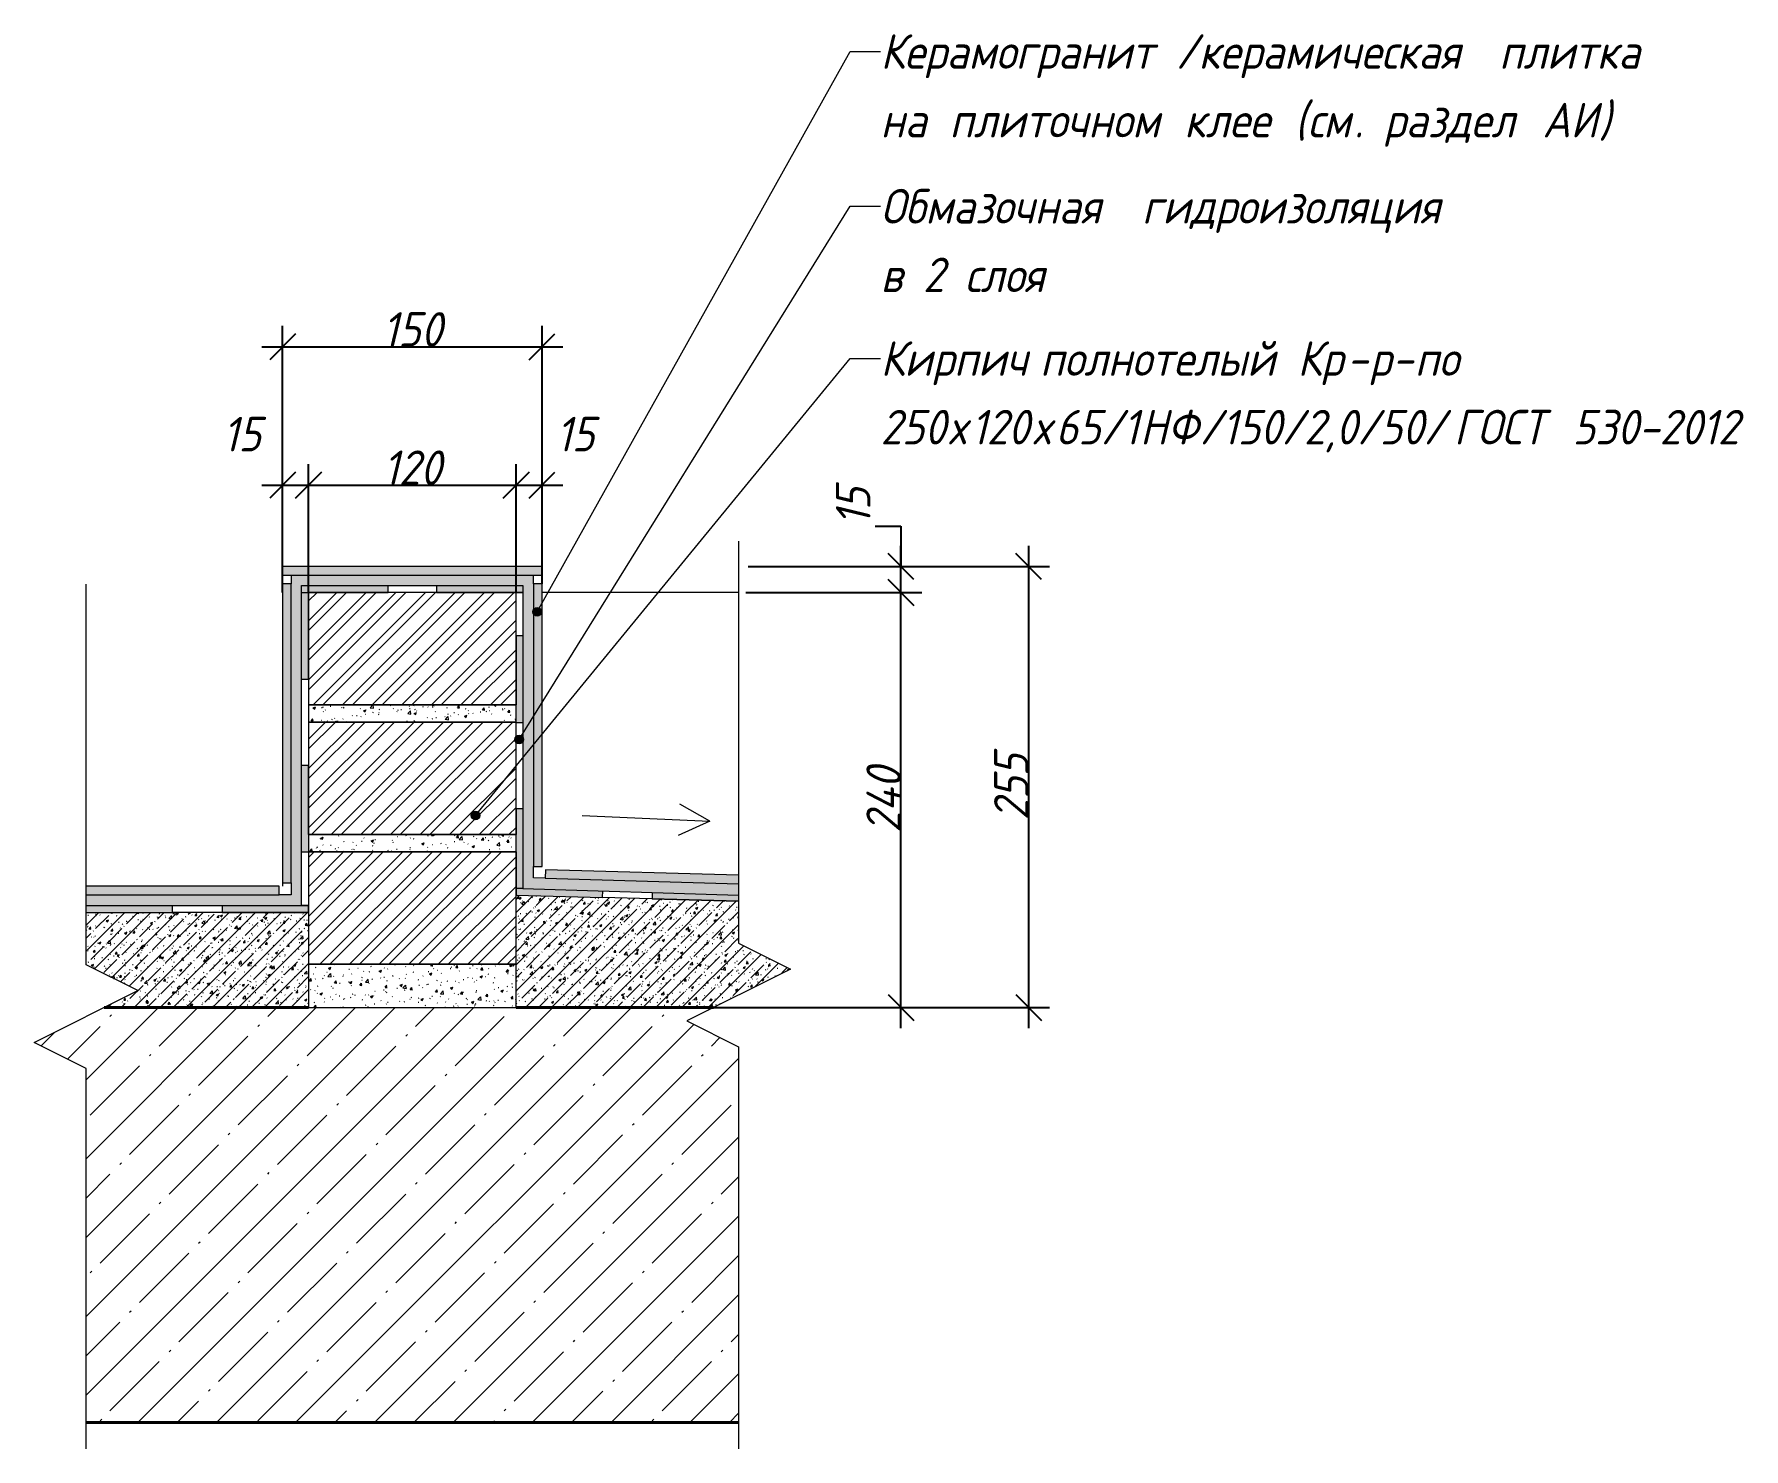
# Model space of a CAD drawing. Header units: millimetres. Extents: x -6064 to 178764, y -5836 to 29924.
# Drawn here: x 177775 to 178764, y 3865 to 4683 of the extents above; entities that cross this region are included whole.
import ezdxf

# ---------------------------------------------------------------- set-up
doc = ezdxf.new("R2010")
doc.units = ezdxf.units.MM
doc.layers.add('A-ANNO-DIMS', color=7, linetype='Continuous')
for name, color, linetype, lineweight in [('A-DETL', 7, 'Continuous', 9), ('A-DETL-2', 7, 'Continuous', 5), ('A-DETL-5', 7, 'Continuous', 20), ('A-DETL-GENF', 7, 'Continuous', 9), ('A-DETL-GENF-2', 7, 'Continuous', 5), ('A-FLOR-FNSH', 7, 'Continuous', 40), ('A-FLOR-PATT-1', 7, 'Continuous', 5), ('G-ANNO-TEXT', 7, 'Continuous', 9), ('I-WALL', 7, 'Continuous', 5)]:
    doc.layers.add(name, color=color, linetype=linetype, lineweight=lineweight)
for name, color, linetype, lineweight, true_color in [('A-DETL-GENF-5', 7, 'Continuous', 5, 0x800000), ('A-DETL-GENF-8', 7, 'Continuous', 9, 0xe4e4e4), ('A-WALL-13', 7, 'Continuous', 20, 0x800000)]:
    doc.layers.add(name, color=color, linetype=linetype, lineweight=lineweight, true_color=true_color)
doc.styles.add('ISOCPEUR_I_8', font='isocpeui.ttf', dxfattribs={"width": 0.9, "height": 20})
doc.dimstyles.new('ISO-2_0_0_9К_СРЕДНИЙ_6', dxfattribs={"dimscale": 304.8, "dimtxt": 19.919624, "dimasz": 0.049213, "dimexe": 0.03937, "dimexo": 0, "dimgap": 0, "dimtad": 1, "dimdec": 0, "dimzin": 0, "dimdsep": 46, "dimtxsty": 'ISOCPEUR_I_8', "dimblk1": 'OBLIQUE', "dimblk2": 'OBLIQUE', "dimsah": 1, "dimcen": 0.09, "dimdle": 0.03937, "dimazin": 0, "dimtfac": 1, "dimtdec": 4, "dimtix": 1, "dimtmove": 0, "dimatfit": 3, "dimfxl": 1, "dimtvp": 1, "dimtolj": 1, "dimtzin": 0, "dimarcsym": 2})
doc.dimstyles.new('ISO-2_0_0_9К_СРЕДНИЙ_7', dxfattribs={"dimscale": 304.8, "dimtxt": 19.919624, "dimasz": 0.049213, "dimexe": 0.03937, "dimexo": 0, "dimgap": 0, "dimtad": 1, "dimdec": 0, "dimzin": 0, "dimdsep": 46, "dimtxsty": 'ISOCPEUR_I_8', "dimblk1": 'OBLIQUE', "dimblk2": 'OBLIQUE', "dimsah": 1, "dimcen": 0.09, "dimdle": 0.03937, "dimazin": 0, "dimtfac": 1, "dimtdec": 4, "dimtix": 1, "dimtmove": 1, "dimatfit": 3, "dimfxl": 1, "dimtvp": 1, "dimtolj": 1, "dimtzin": 0, "dimarcsym": 2})
pattern_1 = [(45, (179090.687, 6184.775), (-7.543415, 7.543415), [10.668, -1.778, 0.356, -1.778]), (45, (179090.687, 6192.314), (-7.543415, 7.543415), []), (50, (179090.687, 6184.775), (12.75273, -1.115207), [1.333, -14.668]), (355, (179090.687, 6184.775), (-2.466776, 13.373885), [1.067, -11.735]), (100.451, (179091.75, 6184.683), (10.28607, 12.258196), [1.133, -12.466]), (46.184, (179090.687, 6188.331), (18.97573, -2.94324), [2, -22.003]), (96.636, (179092.268, 6188.086), (16.61788, 17.31942), [1.7, -18.699]), (351.184, (179090.687, 6188.331), (16.61877, 17.3196), [1.6, -17.602]), (21, (179092.465, 6187.442), (10.613127, -7.15803), [1.333, -14.668]), (326, (179092.465, 6187.442), (4.3263, 12.89298), [1.067, -11.735]), (71.451, (179093.349, 6186.846), (14.93929, 5.734473), [1.133, -12.466]), (37.5, (179090.687, 6184.775), (0.216522, 5.918939), [0.335, -11.257, 0.335, -11.577, -11.779]), (37.5, (179090.687, 6184.775), (0.216522, 5.918939), [-23.505, 0.335, -11.444]), (7.5, (179090.687, 6184.775), (4.677696, 7.012555), [0.335, -6.457, 0.335, -10.991, -4.489]), (7.5, (179090.687, 6184.775), (4.677696, 7.012555), [-18.118, 0.335, -4.154]), (327.5, (179086.722, 6184.775), (9.490761, -0.401216), [0.335, -4.11, 0.335, -13.533, -18.402]), (327.5, (179086.722, 6184.775), (9.490761, -0.401216), [-18.313, 0.335, -18.067]), (317.5, (179084.944, 6184.775), (10.368424, 1.779783), [0.335, -5.443, 0.335, -8.875, -13.068]), (317.5, (179084.944, 6184.775), (10.368424, 1.779783), [-14.989, 0.335, -12.733])]
pattern_2 = [(50, (179090.687, 6184.775), (14.575316, -1.275165), [1.524, -16.764]), (355, (179090.687, 6184.775), (-2.81956, 15.284905), [1.219, -13.411]), (100.451, (179091.902, 6184.669), (11.75571, 14.00984), [1.295, -14.247]), (46.184, (179090.687, 6188.839), (21.68615, -3.36392), [2.286, -25.146]), (96.636, (179092.494, 6188.56), (18.99178, 19.79433), [1.943, -21.371]), (351.184, (179090.687, 6188.84), (18.99206, 19.7941), [1.829, -20.117]), (21, (179092.719, 6187.823), (12.129647, -8.18154), [1.524, -16.764]), (326, (179092.719, 6187.823), (4.94422, 14.73543), [1.219, -13.411]), (71.451, (179093.73, 6187.142), (17.073884, 6.554), [1.295, -14.247]), (37.5, (179090.687, 6184.775), (0.247227, 6.764328), [0.335, -12.913, 0.335, -13.279, -13.462]), (37.5, (179090.687, 6184.775), (0.247227, 6.764328), [-26.863, 0.335, -13.127]), (7.5, (179090.687, 6184.775), (5.345655, 8.014312), [0.335, -7.427, 0.335, -12.609, -5.131]), (7.5, (179090.687, 6184.775), (5.345655, 8.014312), [-20.706, 0.335, -4.796]), (327.5, (179086.156, 6184.775), (10.847647, -0.458194), [0.335, -4.745, 0.335, -15.514, -21.031]), (327.5, (179086.156, 6184.775), (10.847647, -0.458194), [-20.93, 0.335, -20.696]), (317.5, (179084.124, 6184.775), (11.850734, 2.034188), [0.335, -6.269, 0.335, -10.19, -14.935]), (317.5, (179084.124, 6184.775), (11.850734, 2.034188), [-17.13, 0.335, -14.6])]

# ---------------------------------------------------------------- blocks, each defined once
blk = doc.blocks.new('DET_Линия изоляции1 - _М10_ 3-30777043-АР1_Сечение а-а')
at = {"layer": 'A-DETL-GENF'}
for points in [[(-72021, 4284.9), (-72021, 4334.9), (-72025, 4334.9), (-72025, 4284.9)], [(-72025, 4184.9), (-72024.9, 4188.9), (-72021, 4188.9), (-72021, 4234.9), (-72025, 4234.9), (-72025, 4184.99)]]:
    blk.add_hatch(color=256, dxfattribs=at).paths.add_polyline_path(points, flags=0)
for p, q in [((-72025, 4295), (-72025, 4360)), ((-72021, 4334.9), (-72025, 4334.9)), ((-72025, 4334.9), (-72025, 4295)), ((-72025, 4220), (-72025, 4285)), ((-72025, 4284.9), (-72021, 4284.9)), ((-72021, 4234.9), (-72025, 4234.9)), ((-72025, 4234.9), (-72025, 4220)), ((-72025, 4210), (-72025, 4184.9)), ((-72025, 4184.9), (-72025, 4210))]:
    blk.add_line(p, q, dxfattribs=at)
blk = doc.blocks.new('DET_Линия изоляции1 - _М10_ 3-30777042-АР1_Сечение а-а')
at = {"layer": 'A-DETL-GENF'}
for points in [[(-72148.99, 4310), (-72145, 4310), (-72145, 4360), (-72148.99, 4360), (-72148.99, 4310.74)], [(-72145, 4210), (-72145, 4260), (-72148.99, 4260), (-72148.99, 4210)]]:
    blk.add_hatch(color=256, dxfattribs=at).paths.add_polyline_path(points, flags=0)
for p, q in [((-72145, 4310), (-72145, 4360)), ((-72145, 4360), (-72145, 4295)), ((-72148.99, 4310), (-72145, 4310)), ((-72145, 4285), (-72145, 4220)), ((-72145, 4260), (-72148.99, 4260)), ((-72145, 4220), (-72145, 4260)), ((-72148.99, 4210), (-72145, 4210)), ((-72145, 4210), (-72145, 4179))]:
    blk.add_line(p, q, dxfattribs=at)
blk = doc.blocks.new('DET_Линия изоляции1 - _М10_ 3-30777038-АР1_Сечение а-а')
at = {"layer": 'A-DETL-GENF'}
for points in [[(-72273.68, 4175), (-72223.68, 4175), (-72223.68, 4179), (-72273.68, 4179), (-72273.68, 4175.21)], [(-72195, 4175), (-72145, 4175), (-72145, 4179), (-72195, 4179), (-72195, 4175.21)]]:
    blk.add_hatch(color=256, dxfattribs=at).paths.add_polyline_path(points, flags=0)
for p, q in [((-72273.68, 4175), (-72223.68, 4175)), ((-72223.68, 4175), (-72223.68, 4179)), ((-72145, 4175), (-72223.68, 4175)), ((-72195, 4179), (-72195, 4175)), ((-72195, 4175), (-72145, 4175)), ((-72145, 4179), (-72148.99, 4179)), ((-72148.99, 4179), (-72145, 4179)), ((-72145, 4175), (-72145, 4179))]:
    blk.add_line(p, q, dxfattribs=at)
blk = doc.blocks.new('DET_Линия изоляции1 - _М10_ 3-30777026-АР1_Сечение а-а')
at = {"layer": 'A-DETL-GENF'}
for points in [[(-72099, 4360), (-72099, 4364), (-72148.99, 4364), (-72148.99, 4360), (-72145, 4360)], [(-72025, 4360), (-72021.03, 4360), (-72021.03, 4364), (-72071.03, 4364), (-72071.03, 4360)]]:
    blk.add_hatch(color=256, dxfattribs=at).paths.add_polyline_path(points, flags=0)
for p, q in [((-72099, 4360), (-72099, 4364)), ((-72071.03, 4364), (-72071.03, 4360)), ((-72148.99, 4360), (-72145, 4360)), ((-72145, 4360), (-72099, 4360)), ((-72025, 4360), (-72099, 4360)), ((-72071.03, 4360), (-72025, 4360)), ((-72025, 4360), (-72021.03, 4360)), ((-72021.03, 4360), (-72025, 4360))]:
    blk.add_line(p, q, dxfattribs=at)
blk = doc.blocks.new('DET_Линия изоляции1 - _М10_ 3-30777037-АР1_Сечение а-а')
at = {"layer": 'A-DETL-GENF'}
for points in [[(-71975.02, 4183.61), (-71974.92, 4187.41), (-72024.9, 4188.9), (-72025, 4184.9), (-72015, 4184.64)], [(-71896.32, 4181.57), (-71896.32, 4185.08), (-71946.21, 4186.56), (-71946.3, 4182.87)]]:
    blk.add_hatch(color=256, dxfattribs=at).paths.add_polyline_path(points, flags=0)
for p, q in [((-72024.9, 4188.9), (-72025, 4184.9)), ((-72025, 4184.9), (-71975.02, 4183.61)), ((-72021, 4188.8), (-72024.9, 4188.9)), ((-71975.02, 4183.61), (-71974.92, 4187.41)), ((-71896.32, 4181.57), (-71975.02, 4183.61)), ((-71946.21, 4186.56), (-71946.3, 4182.87)), ((-71946.3, 4182.87), (-71896.32, 4181.57))]:
    blk.add_line(p, q, dxfattribs=at)
blk = doc.blocks.new('DET_L_Линия разрыва1 - М10-30777024-АР1_Сечение а-а')
at = {"layer": 'A-DETL-GENF'}
for p, q in [((-72273.68, 4144.78), (-72273.68, 4364.78)), ((-72243.68, 4129.78), (-72273.68, 4144.78)), ((-72303.68, 4099.78), (-72243.68, 4129.78)), ((-72273.68, 4084.78), (-72303.68, 4099.78)), ((-72273.68, 3864.78), (-72273.68, 4084.78))]:
    blk.add_line(p, q, dxfattribs=at)
blk = doc.blocks.new('DET_L_Линия разрыва1 - М10-30777025-АР1_Сечение а-а')
at = {"layer": 'A-DETL-GENF'}
for p, q in [((-71896.32, 4389.78), (-71896.32, 4157.28)), ((-71896.32, 4157.28), (-71866.32, 4142.28)), ((-71866.32, 4142.28), (-71926.32, 4112.28)), ((-71926.32, 4112.28), (-71896.32, 4097.28)), ((-71896.32, 4097.28), (-71896.32, 3864.78))]:
    blk.add_line(p, q, dxfattribs=at)
blk = doc.blocks.new('_Oblique')
at = {"color": 0, "linetype": 'ByBlock', "lineweight": -2}
blk.add_line((-0.5, -0.5), (0.5, 0.5), dxfattribs=at)
blk = doc.blocks.new('DIMBLOCK638-АР1_Сечение а-а')
at = {"layer": 'A-ANNO-DIMS', "color": 0, "lineweight": -2, "transparency": 16777216}
for p, q in [((178276.54, 4108), (178276.54, 4372)), ((178186.84, 4360), (178288.54, 4360)), ((178053.94, 4120), (178288.54, 4120))]:
    blk.add_line(p, q, dxfattribs=at)
at = {"layer": 'Defpoints', "color": 0, "transparency": 16777216}
for p in [(178186.84, 4360), (178276.54, 4360), (178053.94, 4120)]:
    blk.add_point(p, dxfattribs=at)
at = {"layer": 'A-ANNO-DIMS', "color": 0, "lineweight": -2, "transparency": 16777216, "xscale": 15, "yscale": 15, "zscale": 15}
for p, rotation in [((178276.54, 4360), 90), ((178276.54, 4120), 270)]:
    blk.add_blockref('_Oblique', p, dxfattribs=dict(at, rotation=rotation))
at = {"layer": 'A-ANNO-DIMS', "color": 0, "transparency": 16777216, "insert": (178266.54, 4240), "char_height": 20, "width": 47.3474, "attachment_point": 5, "rotation": 90, "style": 'ISOCPEUR_I_8'}
blk.add_mtext('\\A1;240', dxfattribs=at)
blk = doc.blocks.new('DIMBLOCK639-АР1_Сечение а-а')
at = {"layer": 'A-ANNO-DIMS', "color": 0, "lineweight": -2, "transparency": 16777216}
for p, q in [((178261.54, 4398.32), (178276.54, 4398.32)), ((178276.54, 4398.32), (178276.54, 4375)), ((178276.54, 4348), (178276.54, 4387)), ((178188.11, 4375), (178288.54, 4375)), ((178186.84, 4360), (178288.54, 4360))]:
    blk.add_line(p, q, dxfattribs=at)
at = {"layer": 'Defpoints', "color": 0, "transparency": 16777216}
for p in [(178188.11, 4375), (178276.54, 4375), (178186.84, 4360)]:
    blk.add_point(p, dxfattribs=at)
at = {"layer": 'A-ANNO-DIMS', "color": 0, "lineweight": -2, "transparency": 16777216, "xscale": 15, "yscale": 15, "zscale": 15}
for p, rotation in [((178276.54, 4375), 90), ((178276.54, 4360), 270)]:
    blk.add_blockref('_Oblique', p, dxfattribs=dict(at, rotation=rotation))
at = {"layer": 'A-ANNO-DIMS', "color": 0, "transparency": 16777216, "insert": (178238.88, 4398.78), "char_height": 20, "width": 25.7423, "attachment_point": 1, "rotation": 90, "line_spacing_factor": 1.149209, "style": 'ISOCPEUR_I_8'}
blk.add_mtext('\\A1;15', dxfattribs=at)
blk = doc.blocks.new('DIMBLOCK640-АР1_Сечение а-а')
at = {"layer": 'A-ANNO-DIMS', "color": 0, "lineweight": -2, "transparency": 16777216}
for p, q in [((178350.39, 4108), (178350.39, 4387)), ((178188.11, 4375), (178362.39, 4375)), ((178247.05, 4120), (178362.39, 4120))]:
    blk.add_line(p, q, dxfattribs=at)
at = {"layer": 'Defpoints', "color": 0, "transparency": 16777216}
for p in [(178188.11, 4375), (178350.39, 4375), (178247.05, 4120)]:
    blk.add_point(p, dxfattribs=at)
at = {"layer": 'A-ANNO-DIMS', "color": 0, "lineweight": -2, "transparency": 16777216, "xscale": 15, "yscale": 15, "zscale": 15}
for p, rotation in [((178350.39, 4375), 90), ((178350.39, 4120), 270)]:
    blk.add_blockref('_Oblique', p, dxfattribs=dict(at, rotation=rotation))
at = {"layer": 'A-ANNO-DIMS', "color": 0, "transparency": 16777216, "insert": (178340.39, 4247.5), "char_height": 20, "width": 45.5087, "attachment_point": 5, "rotation": 90, "style": 'ISOCPEUR_I_8'}
blk.add_mtext('\\A1;255', dxfattribs=at)
blk = doc.blocks.new('DIMBLOCK641-АР1_Сечение а-а')
at = {"layer": 'A-ANNO-DIMS', "color": 0, "lineweight": -2, "transparency": 16777216}
for p, q in [((177918.94, 4360), (177918.94, 4434.19)), ((177933.94, 4360), (177933.94, 4434.19)), ((177906.94, 4422.19), (177945.94, 4422.19))]:
    blk.add_line(p, q, dxfattribs=at)
at = {"layer": 'Defpoints', "color": 0, "transparency": 16777216}
for p in [(177933.94, 4422.19), (177918.94, 4360), (177933.94, 4360)]:
    blk.add_point(p, dxfattribs=at)
at = {"layer": 'A-ANNO-DIMS', "color": 0, "lineweight": -2, "transparency": 16777216, "xscale": 15, "yscale": 15, "zscale": 15, "rotation": 180}
blk.add_blockref('_Oblique', (177918.94, 4422.19), dxfattribs=at)
at = {"layer": 'A-ANNO-DIMS', "color": 0, "lineweight": -2, "transparency": 16777216, "xscale": 15, "yscale": 15, "zscale": 15}
blk.add_blockref('_Oblique', (177933.94, 4422.19), dxfattribs=at)
at = {"layer": 'A-ANNO-DIMS', "color": 0, "transparency": 16777216, "insert": (177884.34, 4461.65), "char_height": 20, "width": 25.7423, "attachment_point": 1, "line_spacing_factor": 1.149209, "style": 'ISOCPEUR_I_8'}
blk.add_mtext('\\A1;15', dxfattribs=at)
blk = doc.blocks.new('DIMBLOCK642-АР1_Сечение а-а')
at = {"layer": 'A-ANNO-DIMS', "color": 0, "lineweight": -2, "transparency": 16777216}
for p, q in [((177933.94, 4360), (177933.94, 4434.19)), ((178053.94, 4360), (178053.94, 4434.19)), ((177921.94, 4422.19), (178065.94, 4422.19))]:
    blk.add_line(p, q, dxfattribs=at)
at = {"layer": 'Defpoints', "color": 0, "transparency": 16777216}
for p in [(178053.94, 4422.19), (177933.94, 4360), (178053.94, 4360)]:
    blk.add_point(p, dxfattribs=at)
at = {"layer": 'A-ANNO-DIMS', "color": 0, "lineweight": -2, "transparency": 16777216, "xscale": 15, "yscale": 15, "zscale": 15, "rotation": 180}
blk.add_blockref('_Oblique', (177933.94, 4422.19), dxfattribs=at)
at = {"layer": 'A-ANNO-DIMS', "color": 0, "lineweight": -2, "transparency": 16777216, "xscale": 15, "yscale": 15, "zscale": 15}
blk.add_blockref('_Oblique', (178053.94, 4422.19), dxfattribs=at)
at = {"layer": 'A-ANNO-DIMS', "color": 0, "transparency": 16777216, "insert": (177993.94, 4432.19), "char_height": 20, "width": 40.9118, "attachment_point": 5, "style": 'ISOCPEUR_I_8'}
blk.add_mtext('\\A1;120', dxfattribs=at)
blk = doc.blocks.new('DIMBLOCK643-АР1_Сечение а-а')
at = {"layer": 'A-ANNO-DIMS', "color": 0, "lineweight": -2, "transparency": 16777216}
for p, q in [((178053.94, 4360), (178053.94, 4434.19)), ((178068.94, 4365), (178068.94, 4434.19)), ((178041.94, 4422.19), (178080.94, 4422.19))]:
    blk.add_line(p, q, dxfattribs=at)
at = {"layer": 'Defpoints', "color": 0, "transparency": 16777216}
for p in [(178068.94, 4422.19), (178068.94, 4365), (178053.94, 4360)]:
    blk.add_point(p, dxfattribs=at)
at = {"layer": 'A-ANNO-DIMS', "color": 0, "lineweight": -2, "transparency": 16777216, "xscale": 15, "yscale": 15, "zscale": 15, "rotation": 180}
blk.add_blockref('_Oblique', (178053.94, 4422.19), dxfattribs=at)
at = {"layer": 'A-ANNO-DIMS', "color": 0, "lineweight": -2, "transparency": 16777216, "xscale": 15, "yscale": 15, "zscale": 15}
blk.add_blockref('_Oblique', (178068.94, 4422.19), dxfattribs=at)
at = {"layer": 'A-ANNO-DIMS', "color": 0, "transparency": 16777216, "insert": (178077.17, 4461.65), "char_height": 20, "width": 25.7423, "attachment_point": 1, "line_spacing_factor": 1.149209, "style": 'ISOCPEUR_I_8'}
blk.add_mtext('\\A1;15', dxfattribs=at)
blk = doc.blocks.new('DIMBLOCK644-АР1_Сечение а-а')
at = {"layer": 'A-ANNO-DIMS', "color": 0, "lineweight": -2, "transparency": 16777216}
for p, q in [((177918.94, 4360), (177918.94, 4514.19)), ((178068.94, 4365), (178068.94, 4514.19)), ((177906.94, 4502.19), (178080.94, 4502.19))]:
    blk.add_line(p, q, dxfattribs=at)
at = {"layer": 'Defpoints', "color": 0, "transparency": 16777216}
for p in [(178068.94, 4502.19), (178068.94, 4365), (177918.94, 4360)]:
    blk.add_point(p, dxfattribs=at)
at = {"layer": 'A-ANNO-DIMS', "color": 0, "lineweight": -2, "transparency": 16777216, "xscale": 15, "yscale": 15, "zscale": 15, "rotation": 180}
blk.add_blockref('_Oblique', (177918.94, 4502.19), dxfattribs=at)
at = {"layer": 'A-ANNO-DIMS', "color": 0, "lineweight": -2, "transparency": 16777216, "xscale": 15, "yscale": 15, "zscale": 15}
blk.add_blockref('_Oblique', (178068.94, 4502.19), dxfattribs=at)
at = {"layer": 'A-ANNO-DIMS', "color": 0, "transparency": 16777216, "insert": (177993.94, 4512.19), "char_height": 20, "width": 40.9118, "attachment_point": 5, "style": 'ISOCPEUR_I_8'}
blk.add_mtext('\\A1;150', dxfattribs=at)

msp = doc.modelspace()

# ---------------------------------------------------------------- hatches: boundary and pattern name
at = {"layer": 'A-DETL-GENF-2'}
h = msp.add_hatch(dxfattribs=at)
h.set_pattern_fill('FP_90', color=256, style=0, pattern_type=2)
h.set_pattern_definition(pattern_2)
h.paths.add_polyline_path([(177918.94, 4179), (177929.94, 4179), (177929.94, 4364), (178057.94, 4364), (178057.94, 4188.78), (178182.62, 4185.08), (178182.62, 4191.48), (178063.94, 4195.01), (178063.94, 4370), (177923.94, 4370), (177923.94, 4185.2), (177805.26, 4185.2), (177805.26, 4179), (177883.94, 4179)], flags=0)
h = msp.add_hatch(dxfattribs=at)
h.set_pattern_fill('FP_90', color=256, style=0, pattern_type=2)
h.set_pattern_definition(pattern_2)
h.paths.add_polyline_path([(177933.94, 4120), (178053.94, 4120), (178053.94, 4145), (177933.94, 4145)], flags=0)
h.paths.add_polyline_path([(177933.94, 4210), (178053.94, 4210), (178053.94, 4220), (177933.94, 4220)], flags=0)
h.paths.add_polyline_path([(177933.94, 4285), (178053.94, 4285), (178053.94, 4295), (177933.94, 4295)], flags=0)
at = {"layer": 'A-DETL-GENF-5'}
h = msp.add_hatch(dxfattribs=at)
h.set_pattern_fill('FP_91', color=256, style=0, pattern_type=2)
h.set_pattern_definition([(45, (179090.687, 6184.775), (-8.55387, 8.55387), []), (45, (179096.39, 6184.775), (-8.55387, 8.55387), [])])
h.paths.add_polyline_path([(177933.94, 4145), (178053.94, 4145), (178053.94, 4210), (177933.94, 4210), (177933.94, 4174.22)], flags=0)
h.paths.add_polyline_path([(178042.18, 4220), (178053.94, 4220), (178053.94, 4285), (177933.94, 4284.9), (177933.94, 4220)], flags=0)
h.paths.add_polyline_path([(177933.94, 4295), (178053.94, 4295), (178053.94, 4360), (177933.94, 4360), (177933.94, 4310)], flags=0)
at = {"layer": 'A-DETL-GENF-8'}
h = msp.add_hatch(color=256, dxfattribs=at)
h.paths.add_polyline_path([(177805.26, 4185.2), (177916.94, 4185.2), (177916.94, 4190.2), (177805.26, 4190.2), (177805.26, 4186.5)], flags=0)
h.paths.add_polyline_path([(178182.62, 4191.48), (178182.62, 4196.58), (178070.88, 4199.55), (178070.86, 4194.8), (178150.71, 4192.43)], flags=0)
h.paths.add_polyline_path([(177920.33, 4192.2), (177923.94, 4192.2), (177923.94, 4365), (177918.94, 4365), (177918.94, 4192.2)], flags=0)
h.paths.add_polyline_path([(178063.94, 4201.6), (178068.94, 4201.6), (178068.94, 4365), (178063.94, 4365), (178063.94, 4234.9)], flags=0)
h.paths.add_polyline_path([(178057.72, 4370), (178068.94, 4370), (178068.94, 4375), (177918.94, 4375), (177918.94, 4370), (178053.94, 4370)], flags=0)
at = {"layer": 'A-FLOR-PATT-1'}
h = msp.add_hatch(dxfattribs=at)
h.set_pattern_fill('FP_89', color=256, style=0, pattern_type=2)
h.set_pattern_definition(pattern_1)
h.paths.add_polyline_path([(178053.94, 4120), (178168.06, 4120), (178212.62, 4142.28), (178182.62, 4157.28), (178182.62, 4181.57), (178053.94, 4184.9), (178053.94, 4145)], flags=0)
h = msp.add_hatch(dxfattribs=at)
h.set_pattern_fill('FP_89', color=256, style=0, pattern_type=2)
h.set_pattern_definition(pattern_1)
h.paths.add_polyline_path([(177835.26, 4120), (177933.94, 4120), (177933.94, 4175), (177805.26, 4175), (177805.26, 4144.78), (177835.26, 4129.78), (177815.7, 4120)], flags=0)
h = msp.add_hatch(dxfattribs=at)
h.set_pattern_fill('FP_88', color=256, style=0, pattern_type=2)
h.set_pattern_definition([(45, (179090.687, 6184.775), (-22.80985, 22.80985), []), (45, (179113.497, 6184.775), (-22.80985, 22.80985), [40.323, -8.065, 1.341, -6.723])])
h.paths.add_polyline_path([(178042.18, 3880), (178182.62, 3880), (178182.62, 4097.28), (178152.62, 4112.28), (178168.06, 4120), (177815.7, 4120), (177775.26, 4099.78), (177805.26, 4084.78), (177805.26, 3880)], flags=0)
at = {"layer": 'G-ANNO-TEXT'}
h = msp.add_hatch(color=256, dxfattribs=at)
edge = h.paths.add_edge_path(flags=0)
edge.add_arc((178066.19, 4348.89), 2.5, 0, 360)
h = msp.add_hatch(color=256, dxfattribs=at)
edge = h.paths.add_edge_path(flags=0)
edge.add_arc((178055.69, 4275.06), 2.5, 0, 360)
h = msp.add_hatch(color=256, dxfattribs=at)
edge = h.paths.add_edge_path(flags=0)
edge.add_arc((178030.42, 4231.11), 2.5, 0, 360)

# ---------------------------------------------------------------- linework, layer by layer
at = {"layer": 'A-DETL'}
for p, q in [((178182.62, 4360), (178068.94, 4360)), ((178053.94, 4295), (177933.94, 4295)), ((177933.94, 4295), (177933.94, 4285)), ((178053.94, 4285), (178053.94, 4295)), ((177933.94, 4285), (178053.94, 4285)), ((178053.94, 4220), (177933.94, 4220)), ((177933.94, 4220), (177933.94, 4210)), ((178053.94, 4210), (178053.94, 4220)), ((177933.94, 4210), (178053.94, 4210)), ((178053.94, 4145), (177933.94, 4145)), ((177933.94, 4145), (177933.94, 4120)), ((178053.94, 4120), (178053.94, 4145)), ((177933.94, 4120), (178053.94, 4120))]:
    msp.add_line(p, q, dxfattribs=at)
at = {"layer": 'A-DETL-2'}
for p, q in [((177923.94, 4370), (177923.94, 4365)), ((177929.94, 4179), (177929.94, 4364)), ((177929.94, 4364), (178057.94, 4364)), ((178057.94, 4364), (178057.94, 4188.78)), ((178063.94, 4365), (178063.94, 4370)), ((178165.97, 4227.87), (178148.56, 4237.71)), ((178092.15, 4231.09), (178165.97, 4227.87)), ((178165.97, 4227.87), (178147.77, 4219.57)), ((177923.94, 4192.2), (177923.94, 4185.2)), ((178063.94, 4195.01), (178063.94, 4201.6)), ((178070.86, 4194.8), (178063.94, 4195.01)), ((177923.94, 4185.2), (177916.94, 4185.2)), ((178057.94, 4188.78), (178182.62, 4185.08)), ((177805.26, 4179), (177929.94, 4179))]:
    msp.add_line(p, q, dxfattribs=at)
at = {"layer": 'A-DETL-5'}
for p, q in [((177918.94, 4375), (177918.94, 4370)), ((178068.94, 4375), (177918.94, 4375)), ((178068.94, 4370), (178068.94, 4375)), ((177918.94, 4370), (178068.94, 4370)), ((177918.94, 4365), (177918.94, 4192.2)), ((177923.94, 4365), (177918.94, 4365)), ((177923.94, 4192.2), (177923.94, 4365)), ((178068.94, 4365), (178063.94, 4365)), ((178063.94, 4365), (178063.94, 4201.6)), ((178068.94, 4201.6), (178068.94, 4365)), ((178053.94, 4360), (177933.94, 4360)), ((177933.94, 4360), (177933.94, 4295)), ((178053.94, 4295), (178053.94, 4360)), ((177933.94, 4295), (178053.94, 4295)), ((178053.94, 4285), (177933.94, 4285)), ((177933.94, 4285), (177933.94, 4220)), ((178053.94, 4220), (178053.94, 4285)), ((177933.94, 4220), (178053.94, 4220)), ((178053.94, 4210), (177933.94, 4210)), ((177933.94, 4210), (177933.94, 4145)), ((178053.94, 4145), (178053.94, 4210)), ((177918.94, 4192.2), (177923.94, 4192.2)), ((178063.94, 4201.6), (178068.94, 4201.6)), ((178070.88, 4199.55), (178070.86, 4194.8)), ((178070.86, 4194.8), (178182.62, 4191.48)), ((178182.62, 4196.58), (178070.88, 4199.55)), ((177916.94, 4190.2), (177805.26, 4190.2)), ((177805.26, 4185.2), (177916.94, 4185.2)), ((177916.94, 4185.2), (177916.94, 4190.2)), ((177933.94, 4145), (178053.94, 4145))]:
    msp.add_line(p, q, dxfattribs=at)
at = {"layer": 'A-FLOR-FNSH'}
for p, q in [((177933.94, 4120), (177815.7, 4120)), ((178168.06, 4120), (178053.94, 4120)), ((177805.26, 3880), (178182.62, 3880))]:
    msp.add_line(p, q, dxfattribs=at)
at = {"layer": 'A-WALL-13'}
for p, q in [((178053.94, 4145), (178053.94, 4184.9)), ((177933.94, 4175), (177933.94, 4145))]:
    msp.add_line(p, q, dxfattribs=at)
at = {"layer": 'G-ANNO-TEXT'}
for p, q in [((178066.19, 4348.89), (178247.19, 4672.94)), ((178247.19, 4672.94), (178264.74, 4672.94)), ((178055.69, 4275.06), (178247.19, 4583.43)), ((178247.19, 4583.43), (178264.74, 4583.43)), ((178030.42, 4231.11), (178247.19, 4495.37)), ((178247.19, 4495.37), (178264.74, 4495.37))]:
    msp.add_line(p, q, dxfattribs=at)
for centre in [(178066.19, 4348.89), (178055.69, 4275.06), (178030.42, 4231.11)]:
    msp.add_circle(centre, 2.5, dxfattribs=at)
at = {"layer": 'I-WALL'}
msp.add_line((177918.94, 4192.2), (177918.94, 4190.21), dxfattribs=at)

# ---------------------------------------------------------------- block references
at = {"layer": 'A-DETL-GENF'}
for name in ['DET_L_Линия разрыва1 - М10-30777025-АР1_Сечение а-а', 'DET_L_Линия разрыва1 - М10-30777024-АР1_Сечение а-а', 'DET_Линия изоляции1 - _М10_ 3-30777026-АР1_Сечение а-а', 'DET_Линия изоляции1 - _М10_ 3-30777042-АР1_Сечение а-а', 'DET_Линия изоляции1 - _М10_ 3-30777043-АР1_Сечение а-а', 'DET_Линия изоляции1 - _М10_ 3-30777037-АР1_Сечение а-а', 'DET_Линия изоляции1 - _М10_ 3-30777038-АР1_Сечение а-а']:
    msp.add_blockref(name, (250078.94, 0), dxfattribs=at)

# ---------------------------------------------------------------- texts
at = {"layer": 'G-ANNO-TEXT', "char_height": 20, "attachment_point": 1, "style": 'ISOCPEUR_I_8'}
for s, insert, width in [('Керамогранит', (178264.74, 4682.94), 207.0759), ('\\fISOCPEUR|b0|i1|c204|p34|;\\W.9;/', (178435.59, 4682.94), 15.8734), ('керамическая', (178448.69, 4682.94), 196.9746), ('\\fISOCPEUR|b0|i1|c204|p34|;\\W.9; ', (178611.21, 4682.94), 13.7089), ('плитка', (178622.52, 4682.94), 103.1772), ('\\fISOCPEUR|b0|i1|c204|p34|;\\W.9; ', (178707.65, 4682.94), 13.7089), ('на', (178264.74, 4643.26), 34.6329), ('\\fISOCPEUR|b0|i1|c204|p34|;\\W.9; ', (178293.31, 4643.26), 13.7089), ('плиточном', (178304.62, 4643.26), 150.7974), ('\\fISOCPEUR|b0|i1|c204|p34|;\\W.9; ', (178429.04, 4643.26), 13.7089), ('клее', (178440.36, 4643.26), 63.4937), (' (', (178492.74, 4643.26), 23.0886), ('см', (178511.79, 4643.26), 32.4683), ('раздел', (178555.85, 4643.26), 97.405), ('\\fISOCPEUR|b0|i1|c204|p34|;\\W.9; ', (178636.21, 4643.26), 13.7089), ('АИ', (178647.52, 4643.26), 39.6835), ('\\fISOCPEUR|b0|i1|c204|p34|;\\W.9;)', (178680.27, 4643.26), 9.3797), ('. ', (178538.58, 4643.26), 20.924), ('Обмазочная', (178264.74, 4593.43), 169.5569), ('\\fISOCPEUR|b0|i1|c204|p34|;\\W.9; ', (178404.64, 4593.43), 13.7089), ('гидроизоляция', (178415.95, 4593.43), 208.5189), ('\\fISOCPEUR|b0|i1|c204|p34|;\\W.9; ', (178587.99, 4593.43), 9.3797), (' 2 ', (178277.83, 4553.75), 43.2911), ('\\fISOCPEUR|b0|i1|c204|p34|;\\W.9;в', (178264.74, 4553.75), 15.8734), ('слоя', (178313.55, 4553.75), 61.3291), ('Кирпич', (178264.74, 4505.37), 98.1265), ('\\fISOCPEUR|b0|i1|c204|p34|;\\W.9; ', (178345.7, 4505.37), 13.7089), ('полнотелый', (178357.01, 4505.37), 166.6708), ('\\fISOCPEUR|b0|i1|c204|p34|;\\W.9; ', (178494.53, 4505.37), 13.7089), ('Кр', (178505.84, 4505.37), 34.6329), ('\\fISOCPEUR|b0|i1|c204|p34|;\\W.9;р', (178547.51, 4505.37), 15.8734), ('по', (178573.71, 4505.37), 31.7468), ('\\fISOCPEUR|b0|i1|c204|p34|;\\W.9; ', (178599.9, 4505.37), 13.7089), ('\\fISOCPEUR|b0|i1|c204|p34|;\\W.9;-', (178534.41, 4505.37), 15.8734), ('\\fISOCPEUR|b0|i1|c204|p34|;\\W.9;-', (178560.61, 4505.37), 15.8734), ('250', (178264.74, 4465.68), 47.6202), ('\\fISOCPEUR|b0|i1|c204|p34|;\\W.9;х', (178304.03, 4465.68), 15.8734), ('120', (178317.13, 4465.68), 43.2911), ('\\fISOCPEUR|b0|i1|c204|p34|;\\W.9;х', (178352.84, 4465.68), 15.8734), ('65/1', (178365.94, 4465.68), 59.1645), ('НФ', (178414.76, 4465.68), 41.8481), ('/150/2,0/50/', (178449.28, 4465.68), 178.2151), ('ГОСТ', (178596.33, 4465.68), 69.2658), (' 530-2012', (178653.48, 4465.68), 136.367)]:
    msp.add_mtext(s, dxfattribs=dict(at, insert=insert, width=width))

# ---------------------------------------------------------------- dimensions: what is measured, and where the dimension line sits
at = {"layer": 'A-ANNO-DIMS'}
for base, p1, p2, override, picture, middle in [((178068.94, 4502.19), (177918.94, 4360), (178068.94, 4365), {"dimpost": '<>', "dimfxl": 150.08331}, 'DIMBLOCK644-АР1_Сечение а-а', (177993.94, 4512.19)), ((178053.94, 4422.19), (177933.94, 4360), (178053.94, 4360), {"dimpost": '<>', "dimfxl": 120}, 'DIMBLOCK642-АР1_Сечение а-а', (177993.94, 4432.19))]:
    dim = msp.add_linear_dim(base=base, p1=p1, p2=p2, dimstyle='ISO-2_0_0_9К_СРЕДНИЙ_6', override=override, dxfattribs=at)
    dim.commit()
    dim.dimension.update_dxf_attribs({"geometry": picture, "text_midpoint": middle})
for base, p1, p2, override, picture, middle in [((177933.94, 4422.19), (177918.94, 4360), (177933.94, 4360), {"dimpost": '<>', "dimfxl": 15}, 'DIMBLOCK641-АР1_Сечение а-а', (177897.21, 4434.98)), ((178068.94, 4422.19), (178053.94, 4360), (178068.94, 4365), {"dimpost": '<>', "dimfxl": 15.811388}, 'DIMBLOCK643-АР1_Сечение а-а', (178090.05, 4434.98))]:
    dim = msp.add_linear_dim(base=base, p1=p1, p2=p2, dimstyle='ISO-2_0_0_9К_СРЕДНИЙ_7', override=override, dxfattribs=at)
    dim.commit()
    dim.dimension.update_dxf_attribs({"geometry": picture, "text_midpoint": middle, "dimtype": 160})
dim = msp.add_linear_dim(base=(178276.54, 4375), p1=(178186.84, 4360), p2=(178188.11, 4375), angle=90, dimstyle='ISO-2_0_0_9К_СРЕДНИЙ_7', override={"dimpost": '<>', "dimfxl": 15.054301}, dxfattribs=at)
dim.commit()
dim.dimension.update_dxf_attribs({"geometry": 'DIMBLOCK639-АР1_Сечение а-а', "text_midpoint": (178263.74, 4398.32), "dimtype": 160, "text_rotation": 90})
for base, p1, p2, override, picture, middle in [((178350.39, 4375), (178247.05, 4120), (178188.11, 4375), {"dimpost": '<>', "dimfxl": 261.723052}, 'DIMBLOCK640-АР1_Сечение а-а', (178340.39, 4247.5)), ((178276.54, 4360), (178053.94, 4120), (178186.84, 4360), {"dimpost": '<>', "dimfxl": 274.339951}, 'DIMBLOCK638-АР1_Сечение а-а', (178266.54, 4240))]:
    dim = msp.add_linear_dim(base=base, p1=p1, p2=p2, angle=90, dimstyle='ISO-2_0_0_9К_СРЕДНИЙ_6', override=override, dxfattribs=at)
    dim.commit()
    dim.dimension.update_dxf_attribs({"geometry": picture, "text_midpoint": middle})

doc.saveas('drawing.dxf')
